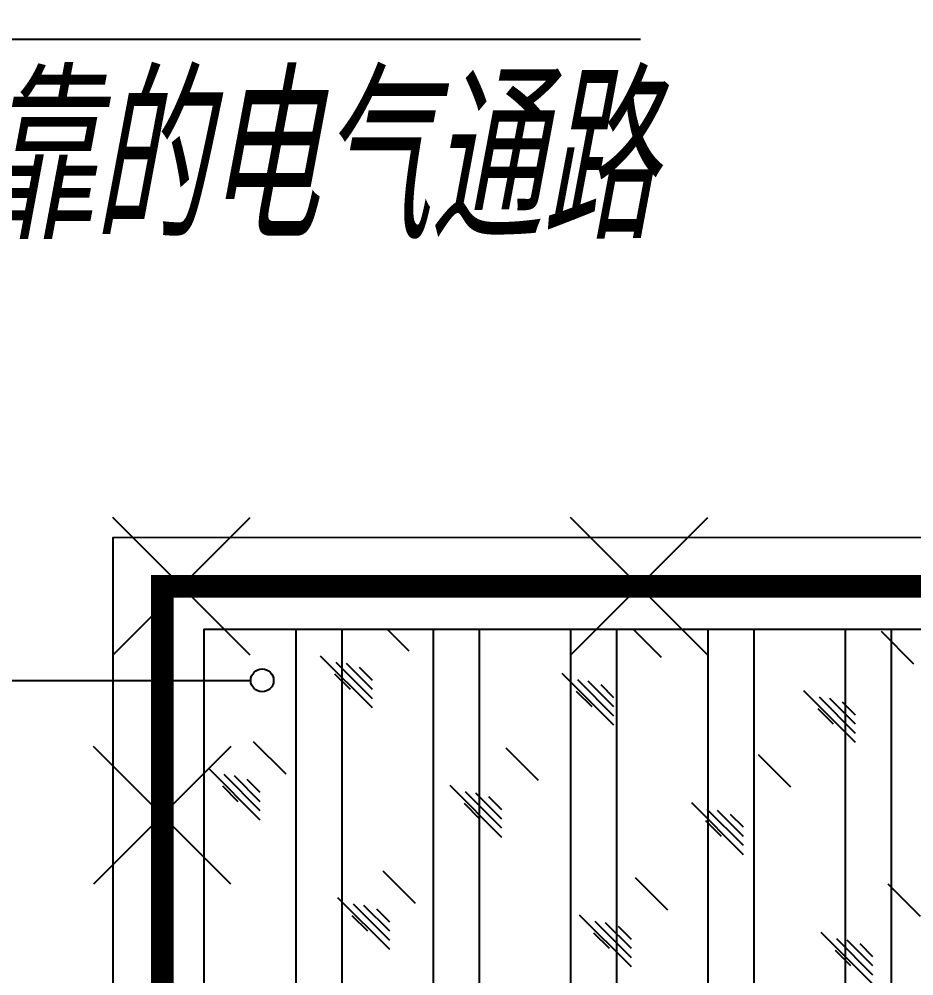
# Model space of a CAD drawing. Extents: x 3002737 to 4077523, y -995787 to -7267.
# Drawn here: x 3531150 to 3533104, y -727043 to -724954 of the extents above; entities that cross this region are included whole.
import ezdxf

# ---------------------------------------------------------------- set-up
doc = ezdxf.new("R2010")
doc.units = 0
doc.header["$LTSCALE"] = 1000
doc.header["$MEASUREMENT"] = 0
doc.layers.get('0').update_dxf_attribs({"linetype": 'CONTINUOUS'})
for name, color, linetype in [('!!电气', 1, 'CONTINUOUS'), ('DIM-照明', 7, 'CONTINUOUS'), ('LWIRE', 4, 'CONTINUOUS'), ('ROOF', 183, 'CONTINUOUS'), ('VPIPE-凝结', 150, 'CONTINUOUS'), ('WIRE-避雷', 4, 'CONTINUOUS'), ('保温', 6, 'CONTINUOUS')]:
    doc.layers.add(name, color=color, linetype=linetype)
doc.styles.add('HZTXT', font='gbeitc.shx', dxfattribs={"width": 0.8, "height": 400, "bigfont": 'hztxt.shx'})

# ---------------------------------------------------------------- blocks, each defined once
blk = doc.blocks.new('GDGDFDS')
at = {"layer": '保温', "linetype": 'Continuous', "ltscale": 10}
h = blk.add_hatch(dxfattribs=at)
h.set_pattern_fill('玻璃1', color=132, scale=50, style=0)
h.set_pattern_definition([(45, (100, 20), (-244.9418, 244.9418), [112, -288]), (45, (148, 40), (-244.9418, 244.9418), [48, -352]), (45, (100, 40), (-244.9418, 244.9418), [80, -320]), (45, (124, 20), (268.70058, -268.70058), [100, -300]), (45, (100, 0), (-244.9418, 244.9418), [160, -240]), (45, (100, 60), (-244.9418, 244.9418), [40, -360])])
h.paths.add_polyline_path([(429816.6, 209506.9), (429816.6, 211106.9), (424216.6, 211107), (424216.6, 209507)])
at = {"layer": '保温', "color": 252, "linetype": 'Continuous', "ltscale": 10, "true_color": 0x939598}
for p, q in [((428316.6, 211106.9), (428316.6, 209506.9)), ((428416.6, 211106.9), (428416.6, 209506.9)), ((428616.6, 211107), (428616.6, 209507)), ((428716.6, 211107), (428716.6, 209507)), ((428916.6, 211106.9), (428916.6, 209506.9)), ((429016.6, 211106.9), (429016.6, 209506.9)), ((429216.6, 211106.9), (429216.6, 209506.9)), ((429316.6, 211106.9), (429316.6, 209506.9)), ((429516.6, 211106.9), (429516.6, 209506.9)), ((429616.6, 211106.9), (429616.6, 209506.9))]:
    blk.add_line(p, q, dxfattribs=at)
blk = doc.blocks.new('A$C1F33016B')
at = {"layer": 'ROOF', "color": 252, "ltscale": 0.8}
blk.add_lwpolyline([(10400, 11000), (10400, 12450), (14600, 12450), (14600, 11000), (13800, 11000), (13800, 8400.3), (15799.8, 8400.3), (15799.8, 9000), (20200, 9000), (20200, 6200), (22050, 6200), (22050, 1900.1), (15600, 1899.9), (15600, 100), (9400, 100), (9400, 1899.9), (3600, 1900.1), (3600, 6200), (4800, 6200), (4800, 9000), (6400, 9000), (6400, 6200), (11150, 6200)], dxfattribs=at)
blk.add_lwpolyline([(15799.9, 100), (15799.9, 1699.9), (21400, 1700), (21400, 100)], close=True, dxfattribs=at)
at = {"layer": 'VPIPE-凝结', "color": 252}
blk.add_lwpolyline([(15313.6, 1588.3), (15901.4, 1588.3)], dxfattribs=at)
blk.add_circle((15926.4, 1588.3), 25, dxfattribs=at)
at = {"xscale": -1}
blk.add_blockref('GDGDFDS', (445616.6, -209407), dxfattribs=at)
blk = doc.blocks.new('$TelecSys$00000009')
for p, q in [((-0.5, 0.5), (0.5, -0.5)), ((0.5, 0.5), (-0.5, -0.5))]:
    blk.add_line(p, q)

msp = doc.modelspace()

# ---------------------------------------------------------------- block references
at = {"layer": '!!电气'}
msp.add_blockref('A$C1F33016B', (3515754.3, -727986.4), dxfattribs=at)

# ---------------------------------------------------------------- next in the draw order: linework, layer by layer
at = {"layer": 'DIM-照明'}
msp.add_line((3526772.6, -724998.1), (3532507, -724998.1), dxfattribs=at)
at = {"layer": 'WIRE-避雷', "const_width": 50}
msp.add_lwpolyline([(3538004.3, -726086.4), (3538004.3, -726192.6), (3531462.5, -726192.6), (3531462.5, -728986.4)], dxfattribs=at)

# ---------------------------------------------------------------- next in the draw order: block references
at = {"layer": 'LWIRE', "xscale": 300, "yscale": 300, "zscale": 300}
for p, rotation in [((3531504.3, -726192.6), 180), ((3532504.3, -726192.6), 180), ((3531462.5, -726692.6), 269.9999997347081)]:
    msp.add_blockref('$TelecSys$00000009', p, dxfattribs=dict(at, rotation=rotation))

# ---------------------------------------------------------------- next in the draw order: texts
at = {"layer": 'DIM-照明', "style": 'HZTXT', "width": 0.7}
msp.add_text('不同高度的接闪带沿结构柱连接成可靠的电气通路', height=350, rotation=0.0001, dxfattribs=at).set_placement((3527143.3, -725434.4))

doc.saveas('drawing.dxf')
